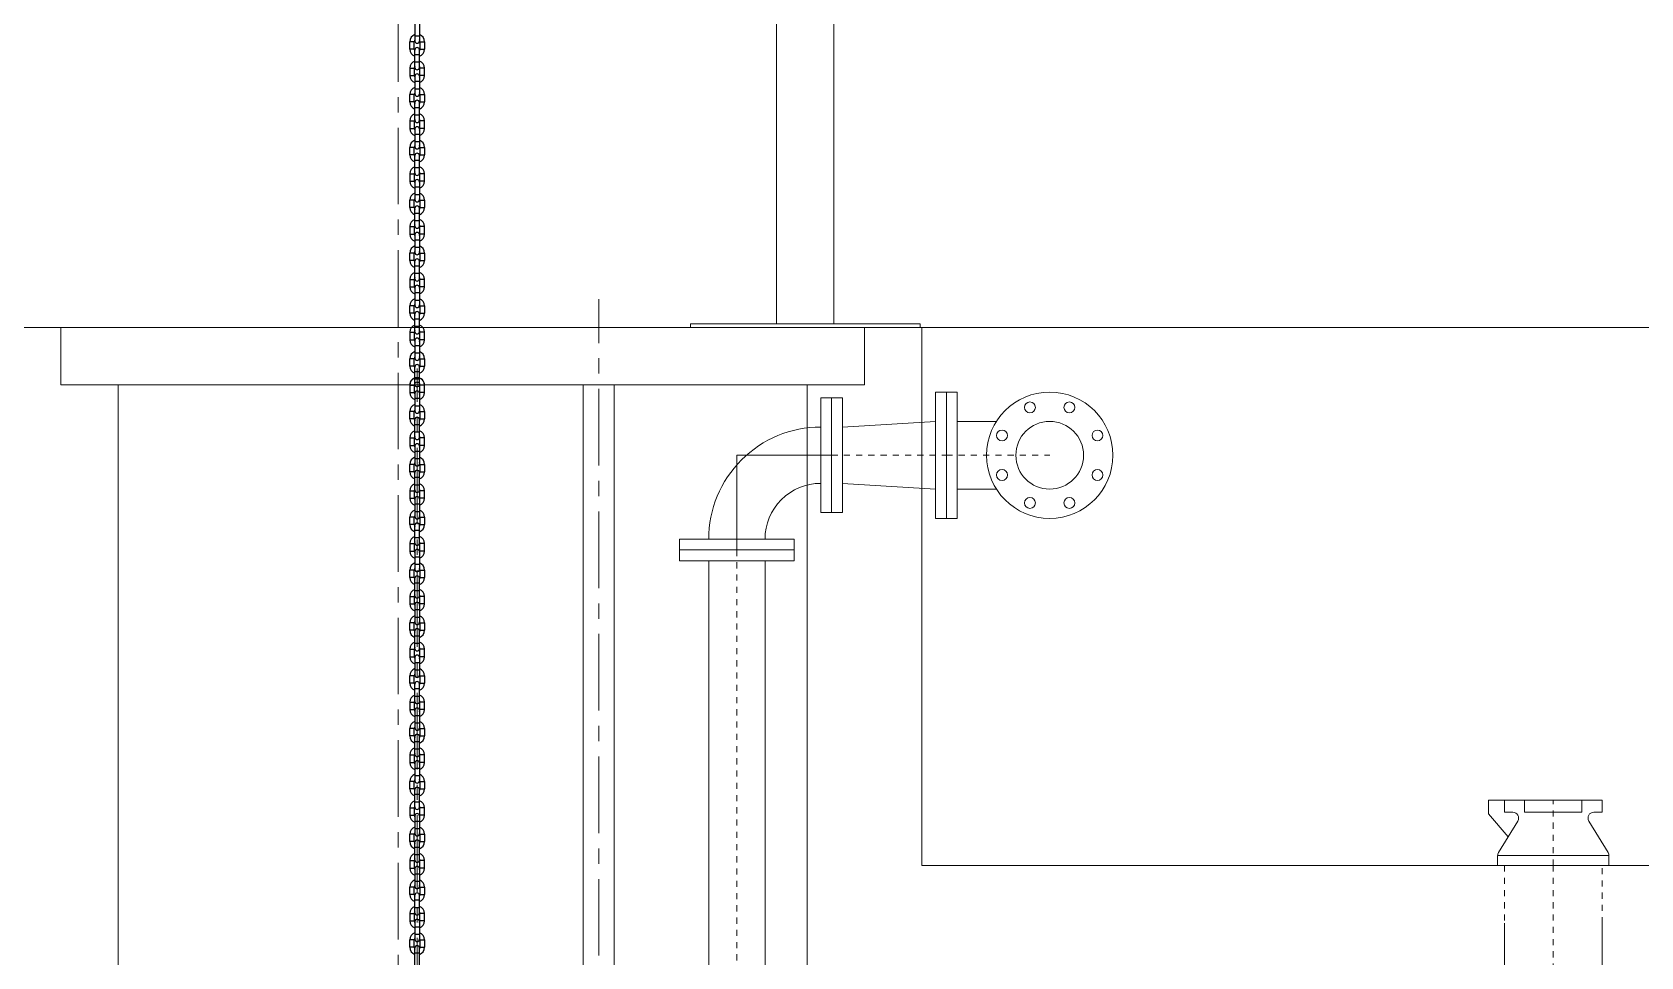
# Model space of a CAD drawing. Header units: millimetres. Extents: x 100 to 1590, y 100 to 694.
# Drawn here: x 1471.43 to 1497.71, y 536.72 to 551.81 of the extents above; entities that cross this region are included whole.
import ezdxf

# ---------------------------------------------------------------- set-up
doc = ezdxf.new("R2010")
doc.units = ezdxf.units.MM
for name, pattern in [('CENTER', [2, 1.25, -0.25, 0.25, -0.25]), ('SGC_DASHDOT', [1, 0.5, -0.25, 0, -0.25]), ('SGC_HIDDEN', [0.375, 0.25, -0.125])]:
    doc.linetypes.add(name, pattern=pattern)
for name, color, linetype, lineweight in [('Aço 1020', 6, 'Continuous', 9), ('CL', 1, 'CENTER', 9), ('OUTLINE', 6, 'Continuous', 9), ('PAREDE', 7, 'Continuous', 9), ('SGC-Conexoes (Furos)', 9, 'Continuous', 5), ('SGC-Conexoes (Linhas Externas)', 6, 'Continuous', 9), ('SGC-EIXOS', 9, 'SGC_DASHDOT', 9), ('SGC-PONTAS', 2, 'SGC_HIDDEN', 9), ('SGC-Tubos (Desenho Bifilar)', 6, 'Continuous', 9)]:
    doc.layers.add(name, color=color, linetype=linetype, lineweight=lineweight)

# ---------------------------------------------------------------- blocks, each defined once
blk = doc.blocks.new('BB-1-CC01-N10-D80-S0', base_point=(373179.552, 32989.4286))
at = {"layer": 'SGC-Conexoes (Linhas Externas)'}
for points in [[(373179.387, 32989.5286), (373179.406, 32989.5286), (373179.406, 32989.3286), (373179.387, 32989.3286)], [(373179.652, 32989.2636), (373179.652, 32989.2826), (373179.452, 32989.2826), (373179.452, 32989.2636)]]:
    blk.add_lwpolyline(points, close=True, dxfattribs=at)
for radius in [0.195, 0.097]:
    blk.add_arc((373179.406, 32989.2826), radius, 360, 90, dxfattribs=at)
at = {"layer": 'SGC-EIXOS'}
for p, q in [((373179.387, 32989.4286), (373179.552, 32989.4286)), ((373179.552, 32989.4286), (373179.552, 32989.2636))]:
    blk.add_line(p, q, dxfattribs=at)
blk = doc.blocks.new('BB-1-CA06-N10-D80-S0-L4149')
at = {"layer": 'SGC-EIXOS'}
blk.add_line((2074.67, 0), (-2074.67, 0), dxfattribs=at)
at = {"layer": 'SGC-Tubos (Desenho Bifilar)'}
for p, q in [((2055.67, 49), (-2055.67, 49)), ((2055.67, -49), (-2055.67, -49))]:
    blk.add_line(p, q, dxfattribs=at)
blk.add_lwpolyline([(2074.67, -100), (2074.67, 100), (2055.67, 100), (2055.67, -100)], close=True, dxfattribs=at)
blk = doc.blocks.new('BB-1-CI07-N10-D100-S80', base_point=(483985.4, 8089.7))
at = {"layer": 'SGC-Conexoes (Linhas Externas)'}
for p, q in [((484066.4, 8138.7), (483904.4, 8148.7)), ((484066.4, 8040.7), (483904.4, 8030.7))]:
    blk.add_line(p, q, dxfattribs=at)
for points in [[(483885.4, 7979.7), (483885.4, 8199.7), (483904.4, 8199.7), (483904.4, 7979.7)], [(484085.4, 7989.7), (484085.4, 8189.7), (484066.4, 8189.7), (484066.4, 7989.7)]]:
    blk.add_lwpolyline(points, close=True, dxfattribs=at)
at = {"layer": 'SGC-EIXOS'}
blk.add_line((484085.4, 8089.7), (483885.4, 8089.7), dxfattribs=at)
blk = doc.blocks.new('BB-2-CG01-N10-D100-S100', base_point=(134399.2, 233091.6))
at = {"layer": 'SGC-Conexoes (Furos)'}
for centre in [(134364.8, 233174.7), (134433.6, 233174.7), (134316.1, 233126), (134482.4, 233126), (134316.1, 233057.2), (134482.4, 233057.2), (134364.8, 233008.4), (134433.6, 233008.4)]:
    blk.add_circle(centre, 9.5, dxfattribs=at)
at = {"layer": 'SGC-Conexoes (Linhas Externas)'}
for p, q in [((134340.2, 233252.6), (134340.2, 233184.4)), ((134458.2, 233252.6), (134458.2, 233184.4))]:
    blk.add_line(p, q, dxfattribs=at)
blk.add_lwpolyline([(134289.2, 233271.6), (134509.2, 233271.6), (134509.2, 233252.6), (134289.2, 233252.6)], close=True, dxfattribs=at)
for radius in [110, 59]:
    blk.add_circle((134399.2, 233091.6), radius, dxfattribs=at)
at = {"layer": 'SGC-EIXOS'}
blk.add_line((134399.2, 233271.6), (134399.2, 233091.6), dxfattribs=at)
blk = doc.blocks.new('BB-1-GA01-N0-D0-S0', base_point=(134463.8, 232531.8))
at = {"layer": 'SGC-Conexoes (Linhas Externas)'}
for p, q in [((134350.8, 232645.8), (134350.8, 232622)), ((134383.2, 232645.8), (134350.8, 232645.8)), ((134378.8, 232645.8), (134378.8, 232624.5)), ((134378.8, 232645.8), (134548.8, 232645.8)), ((134413.8, 232645.8), (134413.8, 232624.5)), ((134513.8, 232645.8), (134513.8, 232624.5)), ((134548.8, 232645.8), (134548.8, 232624.5)), ((134385.1, 232581.7), (134350.8, 232622)), ((134413.8, 232624.5), (134513.8, 232624.5)), ((134366.8, 232549), (134560.8, 232549)), ((134366.8, 232531.8), (134560.8, 232531.8))]:
    blk.add_line(p, q, dxfattribs=at)
for points in [[(134366.8, 232531.8), (134366.8, 232549, -0.137976), (134368.3, 232554.2), (134401.9, 232609.2, 0.58566), (134393.4, 232624.5), (134378.8, 232624.5)], [(134560.8, 232531.8), (134560.8, 232549, 0.137976), (134559.4, 232554.2), (134525.8, 232609.2, -0.58566), (134534.3, 232624.5), (134548.8, 232624.5)]]:
    blk.add_lwpolyline(points, format="xyb", dxfattribs=at)
at = {"layer": 'SGC-EIXOS'}
blk.add_line((134463.8, 232531.8), (134463.8, 232645.8), dxfattribs=at)
blk = doc.blocks.new('BB-1-CA12-N0-D150-S0-L3500')
at = {"layer": 'SGC-EIXOS'}
blk.add_line((1750, 0), (-1750, 0), dxfattribs=at)
at = {"layer": 'SGC-PONTAS'}
blk.add_lwpolyline([(1649.5, -85), (1750, -85), (1750, 85), (1649.5, 85)], dxfattribs=at)
at = {"layer": 'SGC-Tubos (Desenho Bifilar)'}
for p, q in [((1649.5, 85), (-1649.5, 85)), ((1649.5, -85), (-1649.5, -85))]:
    blk.add_line(p, q, dxfattribs=at)

msp = doc.modelspace()

# ---------------------------------------------------------------- linework, layer by layer
at = {"color": 7, "linetype": 'Continuous'}
for p, q in [((1477.684, 551.954), (1477.684, 551.664)), ((1477.758, 551.954), (1477.758, 551.664)), ((1477.6, 551.532), (1477.6, 551.654)), ((1477.674, 551.532), (1477.674, 551.654)), ((1477.684, 551.233), (1477.684, 551.522)), ((1477.684, 551.233), (1477.684, 551.522)), ((1477.758, 551.233), (1477.758, 551.522)), ((1477.758, 551.233), (1477.758, 551.522)), ((1477.768, 551.654), (1477.768, 551.532)), ((1477.842, 551.654), (1477.842, 551.532)), ((1477.6, 551.223), (1477.6, 551.101)), ((1477.674, 551.223), (1477.674, 551.101)), ((1477.684, 551.091), (1477.684, 550.801)), ((1477.758, 551.091), (1477.758, 550.801)), ((1477.768, 551.101), (1477.768, 551.223)), ((1477.842, 551.101), (1477.842, 551.223)), ((1477.6, 550.67), (1477.6, 550.792)), ((1477.674, 550.67), (1477.674, 550.792)), ((1477.768, 550.792), (1477.768, 550.67)), ((1477.842, 550.792), (1477.842, 550.67)), ((1477.684, 550.37), (1477.684, 550.66)), ((1477.684, 550.37), (1477.684, 550.66)), ((1477.758, 550.37), (1477.758, 550.66)), ((1477.758, 550.37), (1477.758, 550.66)), ((1477.6, 550.36), (1477.6, 550.239)), ((1477.674, 550.36), (1477.674, 550.239)), ((1477.684, 550.229), (1477.684, 549.939)), ((1477.758, 550.229), (1477.758, 549.939)), ((1477.768, 550.239), (1477.768, 550.36)), ((1477.842, 550.239), (1477.842, 550.36)), ((1477.6, 549.807), (1477.6, 549.929)), ((1477.674, 549.807), (1477.674, 549.929)), ((1477.768, 549.929), (1477.768, 549.807)), ((1477.842, 549.929), (1477.842, 549.807)), ((1477.684, 549.508), (1477.684, 549.797)), ((1477.684, 549.508), (1477.684, 549.797)), ((1477.758, 549.508), (1477.758, 549.797)), ((1477.758, 549.508), (1477.758, 549.797)), ((1477.6, 549.498), (1477.6, 549.376)), ((1477.674, 549.498), (1477.674, 549.376)), ((1477.768, 549.376), (1477.768, 549.498)), ((1477.842, 549.376), (1477.842, 549.498)), ((1477.684, 549.366), (1477.684, 549.076)), ((1477.758, 549.366), (1477.758, 549.076)), ((1477.6, 548.945), (1477.6, 549.067)), ((1477.674, 548.945), (1477.674, 549.067)), ((1477.684, 548.645), (1477.684, 548.935)), ((1477.684, 548.645), (1477.684, 548.935)), ((1477.758, 548.645), (1477.758, 548.935)), ((1477.758, 548.645), (1477.758, 548.935)), ((1477.768, 549.067), (1477.768, 548.945)), ((1477.842, 549.067), (1477.842, 548.945)), ((1477.6, 548.635), (1477.6, 548.514)), ((1477.674, 548.635), (1477.674, 548.514)), ((1477.768, 548.514), (1477.768, 548.635)), ((1477.842, 548.514), (1477.842, 548.635)), ((1477.684, 548.504), (1477.684, 548.214)), ((1477.758, 548.504), (1477.758, 548.214)), ((1477.6, 548.082), (1477.6, 548.204)), ((1477.674, 548.082), (1477.674, 548.204)), ((1477.768, 548.204), (1477.768, 548.082)), ((1477.842, 548.204), (1477.842, 548.082)), ((1477.684, 547.783), (1477.684, 548.072)), ((1477.684, 547.783), (1477.684, 548.072)), ((1477.758, 547.783), (1477.758, 548.072)), ((1477.758, 547.783), (1477.758, 548.072)), ((1477.6, 547.773), (1477.6, 547.651)), ((1477.674, 547.773), (1477.674, 547.651)), ((1477.684, 547.641), (1477.684, 547.351)), ((1477.758, 547.641), (1477.758, 547.351)), ((1477.768, 547.651), (1477.768, 547.773)), ((1477.842, 547.651), (1477.842, 547.773)), ((1477.6, 547.22), (1477.6, 547.342)), ((1477.674, 547.22), (1477.674, 547.342)), ((1477.768, 547.342), (1477.768, 547.22)), ((1477.842, 547.342), (1477.842, 547.22)), ((1477.684, 546.92), (1477.684, 547.21)), ((1477.684, 546.92), (1477.684, 547.21)), ((1477.758, 546.92), (1477.758, 547.21)), ((1477.758, 546.92), (1477.758, 547.21)), ((1477.6, 546.91), (1477.6, 546.789)), ((1477.674, 546.91), (1477.674, 546.789)), ((1477.684, 546.779), (1477.684, 546.489)), ((1477.758, 546.779), (1477.758, 546.489)), ((1477.768, 546.789), (1477.768, 546.91)), ((1477.842, 546.789), (1477.842, 546.91)), ((1477.6, 546.357), (1477.6, 546.479)), ((1477.674, 546.357), (1477.674, 546.479)), ((1477.684, 546.058), (1477.684, 546.347)), ((1477.758, 546.058), (1477.758, 546.347)), ((1477.768, 546.479), (1477.768, 546.357)), ((1477.842, 546.479), (1477.842, 546.357)), ((1477.6, 546.048), (1477.6, 545.926)), ((1477.674, 546.048), (1477.674, 545.926)), ((1477.768, 545.926), (1477.768, 546.048)), ((1477.842, 545.926), (1477.842, 546.048)), ((1477.684, 545.916), (1477.684, 545.626)), ((1477.758, 545.916), (1477.758, 545.626)), ((1477.6, 545.495), (1477.6, 545.617)), ((1477.674, 545.495), (1477.674, 545.617)), ((1477.684, 545.195), (1477.684, 545.485)), ((1477.758, 545.195), (1477.758, 545.485)), ((1477.768, 545.617), (1477.768, 545.495)), ((1477.842, 545.617), (1477.842, 545.495)), ((1477.6, 545.185), (1477.6, 545.064)), ((1477.674, 545.185), (1477.674, 545.064)), ((1477.768, 545.064), (1477.768, 545.185)), ((1477.842, 545.064), (1477.842, 545.185)), ((1477.684, 545.054), (1477.684, 544.764)), ((1477.758, 545.054), (1477.758, 544.764)), ((1477.6, 544.632), (1477.6, 544.754)), ((1477.674, 544.632), (1477.674, 544.754)), ((1477.768, 544.754), (1477.768, 544.632)), ((1477.842, 544.754), (1477.842, 544.632)), ((1477.684, 544.333), (1477.684, 544.622)), ((1477.758, 544.333), (1477.758, 544.622)), ((1477.6, 544.323), (1477.6, 544.201)), ((1477.674, 544.323), (1477.674, 544.201)), ((1477.684, 544.191), (1477.684, 543.901)), ((1477.758, 544.191), (1477.758, 543.901)), ((1477.768, 544.201), (1477.768, 544.323)), ((1477.842, 544.201), (1477.842, 544.323)), ((1477.6, 543.77), (1477.6, 543.892)), ((1477.674, 543.77), (1477.674, 543.892)), ((1477.768, 543.892), (1477.768, 543.77)), ((1477.842, 543.892), (1477.842, 543.77)), ((1477.684, 543.47), (1477.684, 543.76)), ((1477.758, 543.47), (1477.758, 543.76)), ((1477.6, 543.46), (1477.6, 543.339)), ((1477.674, 543.46), (1477.674, 543.339)), ((1477.768, 543.339), (1477.768, 543.46)), ((1477.842, 543.339), (1477.842, 543.46)), ((1477.684, 543.329), (1477.684, 543.039)), ((1477.758, 543.329), (1477.758, 543.039)), ((1477.6, 542.907), (1477.6, 543.029)), ((1477.674, 542.907), (1477.674, 543.029)), ((1477.684, 542.608), (1477.684, 542.897)), ((1477.758, 542.608), (1477.758, 542.897)), ((1477.768, 543.029), (1477.768, 542.907)), ((1477.842, 543.029), (1477.842, 542.907)), ((1477.6, 542.598), (1477.6, 542.476)), ((1477.674, 542.598), (1477.674, 542.476)), ((1477.768, 542.476), (1477.768, 542.598)), ((1477.842, 542.476), (1477.842, 542.598)), ((1477.684, 542.466), (1477.684, 542.176)), ((1477.758, 542.466), (1477.758, 542.176)), ((1477.6, 542.045), (1477.6, 542.167)), ((1477.674, 542.045), (1477.674, 542.167)), ((1477.684, 541.745), (1477.684, 542.035)), ((1477.758, 541.745), (1477.758, 542.035)), ((1477.768, 542.167), (1477.768, 542.045)), ((1477.842, 542.167), (1477.842, 542.045)), ((1477.6, 541.735), (1477.6, 541.614)), ((1477.674, 541.735), (1477.674, 541.614)), ((1477.684, 541.604), (1477.684, 541.314)), ((1477.758, 541.604), (1477.758, 541.314)), ((1477.768, 541.614), (1477.768, 541.735)), ((1477.842, 541.614), (1477.842, 541.735)), ((1477.6, 541.182), (1477.6, 541.304)), ((1477.674, 541.182), (1477.674, 541.304)), ((1477.768, 541.304), (1477.768, 541.182)), ((1477.842, 541.304), (1477.842, 541.182)), ((1477.684, 540.883), (1477.684, 541.172)), ((1477.758, 540.883), (1477.758, 541.172)), ((1477.6, 540.873), (1477.6, 540.751)), ((1477.674, 540.873), (1477.674, 540.751)), ((1477.684, 540.741), (1477.684, 540.451)), ((1477.758, 540.741), (1477.758, 540.451)), ((1477.768, 540.751), (1477.768, 540.873)), ((1477.842, 540.751), (1477.842, 540.873)), ((1477.6, 540.32), (1477.6, 540.442)), ((1477.674, 540.32), (1477.674, 540.442)), ((1477.684, 540.02), (1477.684, 540.31)), ((1477.758, 540.02), (1477.758, 540.31)), ((1477.768, 540.442), (1477.768, 540.32)), ((1477.842, 540.442), (1477.842, 540.32)), ((1477.6, 540.01), (1477.6, 539.889)), ((1477.674, 540.01), (1477.674, 539.889)), ((1477.768, 539.889), (1477.768, 540.01)), ((1477.842, 539.889), (1477.842, 540.01)), ((1477.684, 539.879), (1477.684, 539.589)), ((1477.758, 539.879), (1477.758, 539.589)), ((1477.6, 539.457), (1477.6, 539.579)), ((1477.674, 539.457), (1477.674, 539.579)), ((1477.684, 539.158), (1477.684, 539.447)), ((1477.758, 539.158), (1477.758, 539.447)), ((1477.768, 539.579), (1477.768, 539.457)), ((1477.842, 539.579), (1477.842, 539.457)), ((1477.6, 539.148), (1477.6, 539.026)), ((1477.674, 539.148), (1477.674, 539.026)), ((1477.768, 539.026), (1477.768, 539.148)), ((1477.842, 539.026), (1477.842, 539.148)), ((1477.684, 539.016), (1477.684, 538.726)), ((1477.758, 539.016), (1477.758, 538.726)), ((1477.6, 538.595), (1477.6, 538.717)), ((1477.674, 538.595), (1477.674, 538.717)), ((1477.768, 538.717), (1477.768, 538.595)), ((1477.842, 538.717), (1477.842, 538.595)), ((1477.684, 538.295), (1477.684, 538.585)), ((1477.758, 538.295), (1477.758, 538.585)), ((1477.6, 538.285), (1477.6, 538.164)), ((1477.674, 538.285), (1477.674, 538.164)), ((1477.684, 538.154), (1477.684, 537.864)), ((1477.758, 538.154), (1477.758, 537.864)), ((1477.768, 538.164), (1477.768, 538.285)), ((1477.842, 538.164), (1477.842, 538.285)), ((1477.6, 537.732), (1477.6, 537.854)), ((1477.674, 537.732), (1477.674, 537.854)), ((1477.768, 537.854), (1477.768, 537.732)), ((1477.842, 537.854), (1477.842, 537.732)), ((1477.684, 537.433), (1477.684, 537.722)), ((1477.758, 537.433), (1477.758, 537.722)), ((1477.6, 537.423), (1477.6, 537.301)), ((1477.674, 537.423), (1477.674, 537.301)), ((1477.768, 537.301), (1477.768, 537.423)), ((1477.842, 537.301), (1477.842, 537.423)), ((1477.684, 537.291), (1477.684, 537.001)), ((1477.758, 537.291), (1477.758, 537.001)), ((1477.6, 536.87), (1477.6, 536.992)), ((1477.674, 536.87), (1477.674, 536.992)), ((1477.684, 536.57), (1477.684, 536.86)), ((1477.758, 536.57), (1477.758, 536.86)), ((1477.768, 536.992), (1477.768, 536.87)), ((1477.842, 536.992), (1477.842, 536.87))]:
    msp.add_line(p, q, dxfattribs=at)
at = {"color": 9, "linetype": 'Continuous'}
for p, q in [((1477.674, 551.654), (1477.6, 551.654)), ((1477.674, 551.532), (1477.6, 551.532)), ((1477.684, 551.748), (1477.758, 551.748)), ((1477.768, 551.654), (1477.842, 551.654)), ((1477.768, 551.532), (1477.842, 551.532)), ((1477.758, 551.439), (1477.684, 551.439)), ((1477.758, 551.317), (1477.684, 551.317)), ((1477.6, 551.223), (1477.674, 551.223)), ((1477.6, 551.223), (1477.674, 551.223)), ((1477.6, 551.101), (1477.674, 551.101)), ((1477.6, 551.101), (1477.674, 551.101)), ((1477.684, 551.007), (1477.758, 551.007)), ((1477.684, 551.007), (1477.758, 551.007)), ((1477.842, 551.223), (1477.768, 551.223)), ((1477.842, 551.223), (1477.768, 551.223)), ((1477.842, 551.101), (1477.768, 551.101)), ((1477.842, 551.101), (1477.768, 551.101)), ((1477.674, 550.792), (1477.6, 550.792)), ((1477.684, 550.885), (1477.758, 550.885)), ((1477.768, 550.792), (1477.842, 550.792)), ((1477.674, 550.67), (1477.6, 550.67)), ((1477.758, 550.576), (1477.684, 550.576)), ((1477.758, 550.454), (1477.684, 550.454)), ((1477.768, 550.67), (1477.842, 550.67)), ((1477.6, 550.36), (1477.674, 550.36)), ((1477.6, 550.36), (1477.674, 550.36)), ((1477.6, 550.239), (1477.674, 550.239)), ((1477.6, 550.239), (1477.674, 550.239)), ((1477.842, 550.36), (1477.768, 550.36)), ((1477.842, 550.36), (1477.768, 550.36)), ((1477.842, 550.239), (1477.768, 550.239)), ((1477.842, 550.239), (1477.768, 550.239)), ((1477.674, 549.929), (1477.6, 549.929)), ((1477.684, 550.145), (1477.758, 550.145)), ((1477.684, 550.145), (1477.758, 550.145)), ((1477.684, 550.023), (1477.758, 550.023)), ((1477.768, 549.929), (1477.842, 549.929)), ((1477.674, 549.807), (1477.6, 549.807)), ((1477.758, 549.714), (1477.684, 549.714)), ((1477.768, 549.807), (1477.842, 549.807)), ((1477.6, 549.498), (1477.674, 549.498)), ((1477.6, 549.498), (1477.674, 549.498)), ((1477.758, 549.592), (1477.684, 549.592)), ((1477.842, 549.498), (1477.768, 549.498)), ((1477.842, 549.498), (1477.768, 549.498)), ((1477.6, 549.376), (1477.674, 549.376)), ((1477.6, 549.376), (1477.674, 549.376)), ((1477.684, 549.282), (1477.758, 549.282)), ((1477.684, 549.282), (1477.758, 549.282)), ((1477.684, 549.16), (1477.758, 549.16)), ((1477.842, 549.376), (1477.768, 549.376)), ((1477.842, 549.376), (1477.768, 549.376)), ((1477.674, 549.067), (1477.6, 549.067)), ((1477.674, 548.945), (1477.6, 548.945)), ((1477.768, 549.067), (1477.842, 549.067)), ((1477.768, 548.945), (1477.842, 548.945)), ((1477.6, 548.635), (1477.674, 548.635)), ((1477.6, 548.635), (1477.674, 548.635)), ((1477.758, 548.851), (1477.684, 548.851)), ((1477.758, 548.729), (1477.684, 548.729)), ((1477.842, 548.635), (1477.768, 548.635)), ((1477.842, 548.635), (1477.768, 548.635)), ((1477.6, 548.514), (1477.674, 548.514)), ((1477.6, 548.514), (1477.674, 548.514)), ((1477.684, 548.42), (1477.758, 548.42)), ((1477.684, 548.42), (1477.758, 548.42)), ((1477.842, 548.514), (1477.768, 548.514)), ((1477.842, 548.514), (1477.768, 548.514)), ((1477.674, 548.204), (1477.6, 548.204)), ((1477.674, 548.082), (1477.6, 548.082)), ((1477.684, 548.298), (1477.758, 548.298)), ((1477.768, 548.204), (1477.842, 548.204)), ((1477.768, 548.082), (1477.842, 548.082)), ((1477.758, 547.989), (1477.684, 547.989)), ((1477.758, 547.867), (1477.684, 547.867)), ((1477.6, 547.773), (1477.674, 547.773)), ((1477.6, 547.773), (1477.674, 547.773)), ((1477.6, 547.651), (1477.674, 547.651)), ((1477.6, 547.651), (1477.674, 547.651)), ((1477.684, 547.557), (1477.758, 547.557)), ((1477.684, 547.557), (1477.758, 547.557)), ((1477.842, 547.773), (1477.768, 547.773)), ((1477.842, 547.773), (1477.768, 547.773)), ((1477.842, 547.651), (1477.768, 547.651)), ((1477.842, 547.651), (1477.768, 547.651)), ((1477.674, 547.342), (1477.6, 547.342)), ((1477.684, 547.435), (1477.758, 547.435)), ((1477.768, 547.342), (1477.842, 547.342)), ((1477.674, 547.22), (1477.6, 547.22)), ((1477.758, 547.126), (1477.684, 547.126)), ((1477.768, 547.22), (1477.842, 547.22)), ((1477.6, 546.91), (1477.674, 546.91)), ((1477.6, 546.91), (1477.674, 546.91)), ((1477.6, 546.789), (1477.674, 546.789)), ((1477.6, 546.789), (1477.674, 546.789)), ((1477.758, 547.004), (1477.684, 547.004)), ((1477.842, 546.91), (1477.768, 546.91)), ((1477.842, 546.91), (1477.768, 546.91)), ((1477.842, 546.789), (1477.768, 546.789)), ((1477.842, 546.789), (1477.768, 546.789)), ((1477.684, 546.695), (1477.758, 546.695)), ((1477.684, 546.695), (1477.758, 546.695)), ((1477.684, 546.573), (1477.758, 546.573)), ((1477.674, 546.479), (1477.6, 546.479)), ((1477.674, 546.357), (1477.6, 546.357)), ((1477.758, 546.264), (1477.684, 546.264)), ((1477.768, 546.479), (1477.842, 546.479)), ((1477.768, 546.357), (1477.842, 546.357)), ((1477.6, 546.048), (1477.674, 546.048)), ((1477.6, 546.048), (1477.674, 546.048)), ((1477.758, 546.142), (1477.684, 546.142)), ((1477.842, 546.048), (1477.768, 546.048)), ((1477.842, 546.048), (1477.768, 546.048)), ((1477.6, 545.926), (1477.674, 545.926)), ((1477.684, 545.832), (1477.758, 545.832)), ((1477.684, 545.71), (1477.758, 545.71)), ((1477.842, 545.926), (1477.768, 545.926)), ((1477.674, 545.617), (1477.6, 545.617)), ((1477.674, 545.495), (1477.6, 545.495)), ((1477.768, 545.617), (1477.842, 545.617)), ((1477.768, 545.495), (1477.842, 545.495)), ((1477.6, 545.185), (1477.674, 545.185)), ((1477.758, 545.401), (1477.684, 545.401)), ((1477.758, 545.279), (1477.684, 545.279)), ((1477.842, 545.185), (1477.768, 545.185)), ((1477.6, 545.064), (1477.674, 545.064)), ((1477.684, 544.97), (1477.758, 544.97)), ((1477.842, 545.064), (1477.768, 545.064)), ((1477.674, 544.754), (1477.6, 544.754)), ((1477.684, 544.848), (1477.758, 544.848)), ((1477.768, 544.754), (1477.842, 544.754)), ((1477.674, 544.632), (1477.6, 544.632)), ((1477.758, 544.539), (1477.684, 544.539)), ((1477.758, 544.417), (1477.684, 544.417)), ((1477.768, 544.632), (1477.842, 544.632)), ((1477.6, 544.323), (1477.674, 544.323)), ((1477.6, 544.201), (1477.674, 544.201)), ((1477.842, 544.323), (1477.768, 544.323)), ((1477.842, 544.201), (1477.768, 544.201)), ((1477.674, 543.892), (1477.6, 543.892)), ((1477.684, 544.107), (1477.758, 544.107)), ((1477.684, 543.985), (1477.758, 543.985)), ((1477.768, 543.892), (1477.842, 543.892)), ((1477.674, 543.77), (1477.6, 543.77)), ((1477.758, 543.676), (1477.684, 543.676)), ((1477.768, 543.77), (1477.842, 543.77)), ((1477.6, 543.46), (1477.674, 543.46)), ((1477.758, 543.554), (1477.684, 543.554)), ((1477.842, 543.46), (1477.768, 543.46)), ((1477.6, 543.339), (1477.674, 543.339)), ((1477.6, 543.339), (1477.674, 543.339)), ((1477.684, 543.245), (1477.758, 543.245)), ((1477.684, 543.245), (1477.758, 543.245)), ((1477.684, 543.123), (1477.758, 543.123)), ((1477.842, 543.339), (1477.768, 543.339)), ((1477.842, 543.339), (1477.768, 543.339)), ((1477.674, 543.029), (1477.6, 543.029)), ((1477.674, 542.907), (1477.6, 542.907)), ((1477.768, 543.029), (1477.842, 543.029)), ((1477.768, 542.907), (1477.842, 542.907)), ((1477.6, 542.598), (1477.674, 542.598)), ((1477.758, 542.814), (1477.684, 542.814)), ((1477.758, 542.692), (1477.684, 542.692)), ((1477.842, 542.598), (1477.768, 542.598)), ((1477.6, 542.476), (1477.674, 542.476)), ((1477.684, 542.382), (1477.758, 542.382)), ((1477.842, 542.476), (1477.768, 542.476)), ((1477.674, 542.167), (1477.6, 542.167)), ((1477.674, 542.045), (1477.6, 542.045)), ((1477.684, 542.26), (1477.758, 542.26)), ((1477.768, 542.167), (1477.842, 542.167)), ((1477.768, 542.045), (1477.842, 542.045)), ((1477.758, 541.951), (1477.684, 541.951)), ((1477.758, 541.829), (1477.684, 541.829)), ((1477.6, 541.735), (1477.674, 541.735)), ((1477.6, 541.614), (1477.674, 541.614)), ((1477.684, 541.52), (1477.758, 541.52)), ((1477.842, 541.735), (1477.768, 541.735)), ((1477.842, 541.614), (1477.768, 541.614)), ((1477.674, 541.304), (1477.6, 541.304)), ((1477.684, 541.398), (1477.758, 541.398)), ((1477.768, 541.304), (1477.842, 541.304)), ((1477.674, 541.182), (1477.6, 541.182)), ((1477.758, 541.089), (1477.684, 541.089)), ((1477.768, 541.182), (1477.842, 541.182)), ((1477.6, 540.873), (1477.674, 540.873)), ((1477.6, 540.751), (1477.674, 540.751)), ((1477.6, 540.751), (1477.674, 540.751)), ((1477.758, 540.967), (1477.684, 540.967)), ((1477.842, 540.873), (1477.768, 540.873)), ((1477.842, 540.751), (1477.768, 540.751)), ((1477.842, 540.751), (1477.768, 540.751)), ((1477.684, 540.657), (1477.758, 540.657)), ((1477.684, 540.657), (1477.758, 540.657)), ((1477.684, 540.535), (1477.758, 540.535)), ((1477.674, 540.442), (1477.6, 540.442)), ((1477.674, 540.32), (1477.6, 540.32)), ((1477.758, 540.226), (1477.684, 540.226)), ((1477.768, 540.442), (1477.842, 540.442)), ((1477.768, 540.32), (1477.842, 540.32)), ((1477.6, 540.01), (1477.674, 540.01)), ((1477.758, 540.104), (1477.684, 540.104)), ((1477.842, 540.01), (1477.768, 540.01)), ((1477.6, 539.889), (1477.674, 539.889)), ((1477.684, 539.795), (1477.758, 539.795)), ((1477.684, 539.673), (1477.758, 539.673)), ((1477.842, 539.889), (1477.768, 539.889)), ((1477.674, 539.579), (1477.6, 539.579)), ((1477.674, 539.457), (1477.6, 539.457)), ((1477.768, 539.579), (1477.842, 539.579)), ((1477.768, 539.457), (1477.842, 539.457)), ((1477.6, 539.148), (1477.674, 539.148)), ((1477.758, 539.364), (1477.684, 539.364)), ((1477.758, 539.242), (1477.684, 539.242)), ((1477.842, 539.148), (1477.768, 539.148)), ((1477.6, 539.026), (1477.674, 539.026)), ((1477.684, 538.932), (1477.758, 538.932)), ((1477.842, 539.026), (1477.768, 539.026)), ((1477.674, 538.717), (1477.6, 538.717)), ((1477.684, 538.81), (1477.758, 538.81)), ((1477.768, 538.717), (1477.842, 538.717)), ((1477.674, 538.595), (1477.6, 538.595)), ((1477.758, 538.501), (1477.684, 538.501)), ((1477.758, 538.379), (1477.684, 538.379)), ((1477.768, 538.595), (1477.842, 538.595)), ((1477.6, 538.285), (1477.674, 538.285)), ((1477.6, 538.164), (1477.674, 538.164)), ((1477.6, 538.164), (1477.674, 538.164)), ((1477.842, 538.285), (1477.768, 538.285)), ((1477.842, 538.164), (1477.768, 538.164)), ((1477.842, 538.164), (1477.768, 538.164)), ((1477.674, 537.854), (1477.6, 537.854)), ((1477.684, 538.07), (1477.758, 538.07)), ((1477.684, 538.07), (1477.758, 538.07)), ((1477.684, 537.948), (1477.758, 537.948)), ((1477.768, 537.854), (1477.842, 537.854)), ((1477.674, 537.732), (1477.6, 537.732)), ((1477.758, 537.639), (1477.684, 537.639)), ((1477.768, 537.732), (1477.842, 537.732)), ((1477.6, 537.423), (1477.674, 537.423)), ((1477.6, 537.301), (1477.674, 537.301)), ((1477.758, 537.517), (1477.684, 537.517)), ((1477.842, 537.423), (1477.768, 537.423)), ((1477.842, 537.301), (1477.768, 537.301)), ((1477.684, 537.207), (1477.758, 537.207)), ((1477.684, 537.085), (1477.758, 537.085)), ((1477.674, 536.992), (1477.6, 536.992)), ((1477.674, 536.87), (1477.6, 536.87)), ((1477.758, 536.776), (1477.684, 536.776)), ((1477.768, 536.992), (1477.842, 536.992)), ((1477.768, 536.87), (1477.842, 536.87))]:
    msp.add_line(p, q, dxfattribs=at)
at = {"color": 7, "linetype": 'Continuous'}
for centre, radius, start, end in [((1477.721, 551.654), 0.121, 107.8475, 180), ((1477.721, 551.654), 0.121, 0, 72.1525), ((1477.721, 551.532), 0.121, 180, 252.1525), ((1477.721, 551.654), 0.0469, 142.2678, 180), ((1477.721, 551.532), 0.0469, 180, 217.7322), ((1477.721, 551.664), 0.037, 180, 0), ((1477.721, 551.522), 0.037, 0, 180), ((1477.721, 551.654), 0.0469, 0, 37.7322), ((1477.721, 551.532), 0.121, 287.8475, 0), ((1477.721, 551.532), 0.0469, 322.2678, 0), ((1477.721, 551.223), 0.121, 107.8475, 180), ((1477.721, 551.223), 0.121, 107.8475, 180), ((1477.721, 551.223), 0.0469, 142.2678, 180), ((1477.721, 551.223), 0.0469, 142.2678, 180), ((1477.721, 551.233), 0.037, 180, 0), ((1477.721, 551.233), 0.037, 180, 0), ((1477.721, 551.223), 0.121, 0, 72.1525), ((1477.721, 551.223), 0.121, 0, 72.1525), ((1477.721, 551.223), 0.0469, 0, 37.7322), ((1477.721, 551.223), 0.0469, 0, 37.7322), ((1477.721, 551.101), 0.121, 180, 252.1525), ((1477.721, 551.101), 0.121, 180, 252.1525), ((1477.721, 551.101), 0.0469, 180, 217.7322), ((1477.721, 551.101), 0.0469, 180, 217.7322), ((1477.721, 551.091), 0.037, 0, 180), ((1477.721, 551.091), 0.037, 0, 180), ((1477.721, 551.101), 0.121, 287.8475, 0), ((1477.721, 551.101), 0.0469, 322.2678, 0), ((1477.721, 551.101), 0.121, 287.8475, 0), ((1477.721, 551.101), 0.0469, 322.2678, 0), ((1477.721, 550.792), 0.121, 107.8475, 180), ((1477.721, 550.792), 0.0469, 142.2678, 180), ((1477.721, 550.801), 0.037, 180, 0), ((1477.721, 550.792), 0.121, 0, 72.1525), ((1477.721, 550.792), 0.0469, 0, 37.7322), ((1477.721, 550.67), 0.121, 180, 252.1525), ((1477.721, 550.36), 0.121, 107.8475, 180), ((1477.721, 550.36), 0.121, 107.8475, 180), ((1477.721, 550.67), 0.0469, 180, 217.7322), ((1477.721, 550.66), 0.037, 0, 180), ((1477.721, 550.67), 0.121, 287.8475, 0), ((1477.721, 550.67), 0.0469, 322.2678, 0), ((1477.721, 550.36), 0.121, 0, 72.1525), ((1477.721, 550.36), 0.121, 0, 72.1525), ((1477.721, 550.239), 0.121, 180, 252.1525), ((1477.721, 550.239), 0.121, 180, 252.1525), ((1477.721, 550.36), 0.0469, 142.2678, 180), ((1477.721, 550.36), 0.0469, 142.2678, 180), ((1477.721, 550.239), 0.0469, 180, 217.7322), ((1477.721, 550.239), 0.0469, 180, 217.7322), ((1477.721, 550.37), 0.037, 180, 0), ((1477.721, 550.37), 0.037, 180, 0), ((1477.721, 550.229), 0.037, 0, 180), ((1477.721, 550.229), 0.037, 0, 180), ((1477.721, 550.36), 0.0469, 0, 37.7322), ((1477.721, 550.36), 0.0469, 0, 37.7322), ((1477.721, 550.239), 0.121, 287.8475, 0), ((1477.721, 550.239), 0.0469, 322.2678, 0), ((1477.721, 550.239), 0.121, 287.8475, 0), ((1477.721, 550.239), 0.0469, 322.2678, 0), ((1477.721, 549.929), 0.121, 107.8475, 180), ((1477.721, 549.929), 0.0469, 142.2678, 180), ((1477.721, 549.939), 0.037, 180, 0), ((1477.721, 549.929), 0.121, 0, 72.1525), ((1477.721, 549.929), 0.0469, 0, 37.7322), ((1477.721, 549.807), 0.121, 180, 252.1525), ((1477.721, 549.807), 0.0469, 180, 217.7322), ((1477.721, 549.797), 0.037, 0, 180), ((1477.721, 549.807), 0.121, 287.8475, 0), ((1477.721, 549.807), 0.0469, 322.2678, 0), ((1477.721, 549.498), 0.121, 107.8475, 180), ((1477.721, 549.498), 0.121, 107.8475, 180), ((1477.721, 549.498), 0.0469, 142.2678, 180), ((1477.721, 549.498), 0.0469, 142.2678, 180), ((1477.721, 549.508), 0.037, 180, 0), ((1477.721, 549.508), 0.037, 180, 0), ((1477.721, 549.366), 0.037, 0, 180), ((1477.721, 549.366), 0.037, 0, 180), ((1477.721, 549.498), 0.121, 0, 72.1525), ((1477.721, 549.498), 0.121, 0, 72.1525), ((1477.721, 549.498), 0.0469, 0, 37.7322), ((1477.721, 549.498), 0.0469, 0, 37.7322), ((1477.721, 549.376), 0.121, 180, 252.1525), ((1477.721, 549.376), 0.121, 180, 252.1525), ((1477.721, 549.067), 0.121, 107.8475, 180), ((1477.721, 549.376), 0.0469, 180, 217.7322), ((1477.721, 549.376), 0.0469, 180, 217.7322), ((1477.721, 549.376), 0.121, 287.8475, 0), ((1477.721, 549.376), 0.0469, 322.2678, 0), ((1477.721, 549.376), 0.121, 287.8475, 0), ((1477.721, 549.376), 0.0469, 322.2678, 0), ((1477.721, 549.067), 0.121, 0, 72.1525), ((1477.721, 548.945), 0.121, 180, 252.1525), ((1477.721, 549.067), 0.0469, 142.2678, 180), ((1477.721, 548.945), 0.0469, 180, 217.7322), ((1477.721, 549.076), 0.037, 180, 0), ((1477.721, 548.935), 0.037, 0, 180), ((1477.721, 549.067), 0.0469, 0, 37.7322), ((1477.721, 548.945), 0.121, 287.8475, 0), ((1477.721, 548.945), 0.0469, 322.2678, 0), ((1477.721, 548.635), 0.121, 107.8475, 180), ((1477.721, 548.635), 0.121, 107.8475, 180), ((1477.721, 548.635), 0.0469, 142.2678, 180), ((1477.721, 548.635), 0.0469, 142.2678, 180), ((1477.721, 548.645), 0.037, 180, 0), ((1477.721, 548.645), 0.037, 180, 0), ((1477.721, 548.635), 0.121, 0, 72.1525), ((1477.721, 548.635), 0.121, 0, 72.1525), ((1477.721, 548.635), 0.0469, 0, 37.7322), ((1477.721, 548.635), 0.0469, 0, 37.7322), ((1477.721, 548.514), 0.121, 180, 252.1525), ((1477.721, 548.514), 0.121, 180, 252.1525), ((1477.721, 548.514), 0.0469, 180, 217.7322), ((1477.721, 548.514), 0.0469, 180, 217.7322), ((1477.721, 548.504), 0.037, 0, 180), ((1477.721, 548.504), 0.037, 0, 180), ((1477.721, 548.514), 0.121, 287.8475, 0), ((1477.721, 548.514), 0.0469, 322.2678, 0), ((1477.721, 548.514), 0.121, 287.8475, 0), ((1477.721, 548.514), 0.0469, 322.2678, 0), ((1477.721, 548.204), 0.121, 107.8475, 180), ((1477.721, 548.082), 0.121, 180, 252.1525), ((1477.721, 548.204), 0.0469, 142.2678, 180), ((1477.721, 548.082), 0.0469, 180, 217.7322), ((1477.721, 548.214), 0.037, 180, 0), ((1477.721, 548.072), 0.037, 0, 180), ((1477.721, 548.204), 0.121, 0, 72.1525), ((1477.721, 548.204), 0.0469, 0, 37.7322), ((1477.721, 548.082), 0.121, 287.8475, 0), ((1477.721, 548.082), 0.0469, 322.2678, 0), ((1477.721, 547.773), 0.121, 107.8475, 180), ((1477.721, 547.773), 0.121, 107.8475, 180), ((1477.721, 547.773), 0.121, 0, 72.1525), ((1477.721, 547.773), 0.121, 0, 72.1525), ((1477.721, 547.651), 0.121, 180, 252.1525), ((1477.721, 547.651), 0.121, 180, 252.1525), ((1477.721, 547.773), 0.0469, 142.2678, 180), ((1477.721, 547.773), 0.0469, 142.2678, 180), ((1477.721, 547.651), 0.0469, 180, 217.7322), ((1477.721, 547.651), 0.0469, 180, 217.7322), ((1477.721, 547.783), 0.037, 180, 0), ((1477.721, 547.783), 0.037, 180, 0), ((1477.721, 547.641), 0.037, 0, 180), ((1477.721, 547.641), 0.037, 0, 180), ((1477.721, 547.773), 0.0469, 0, 37.7322), ((1477.721, 547.773), 0.0469, 0, 37.7322), ((1477.721, 547.651), 0.121, 287.8475, 0), ((1477.721, 547.651), 0.0469, 322.2678, 0), ((1477.721, 547.651), 0.121, 287.8475, 0), ((1477.721, 547.651), 0.0469, 322.2678, 0), ((1477.721, 547.342), 0.121, 107.8475, 180), ((1477.721, 547.342), 0.0469, 142.2678, 180), ((1477.721, 547.351), 0.037, 180, 0), ((1477.721, 547.342), 0.121, 0, 72.1525), ((1477.721, 547.342), 0.0469, 0, 37.7322), ((1477.721, 547.22), 0.121, 180, 252.1525), ((1477.721, 546.91), 0.121, 107.8475, 180), ((1477.721, 546.91), 0.121, 107.8475, 180), ((1477.721, 547.22), 0.0469, 180, 217.7322), ((1477.721, 547.21), 0.037, 0, 180), ((1477.721, 547.22), 0.121, 287.8475, 0), ((1477.721, 547.22), 0.0469, 322.2678, 0), ((1477.721, 546.91), 0.121, 0, 72.1525), ((1477.721, 546.91), 0.121, 0, 72.1525), ((1477.721, 546.789), 0.121, 180, 252.1525), ((1477.721, 546.789), 0.121, 180, 252.1525), ((1477.721, 546.91), 0.0469, 142.2678, 180), ((1477.721, 546.91), 0.0469, 142.2678, 180), ((1477.721, 546.789), 0.0469, 180, 217.7322), ((1477.721, 546.789), 0.0469, 180, 217.7322), ((1477.721, 546.92), 0.037, 180, 0), ((1477.721, 546.92), 0.037, 180, 0), ((1477.721, 546.779), 0.037, 0, 180), ((1477.721, 546.779), 0.037, 0, 180), ((1477.721, 546.91), 0.0469, 0, 37.7322), ((1477.721, 546.91), 0.0469, 0, 37.7322), ((1477.721, 546.789), 0.121, 287.8475, 0), ((1477.721, 546.789), 0.0469, 322.2678, 0), ((1477.721, 546.789), 0.121, 287.8475, 0), ((1477.721, 546.789), 0.0469, 322.2678, 0), ((1477.721, 546.479), 0.121, 107.8475, 180), ((1477.721, 546.479), 0.0469, 142.2678, 180), ((1477.721, 546.479), 0.121, 0, 72.1525), ((1477.721, 546.479), 0.0469, 0, 37.7322), ((1477.721, 546.357), 0.121, 180, 252.1525), ((1477.721, 546.357), 0.0469, 180, 217.7322), ((1477.721, 546.489), 0.037, 180, 0), ((1477.721, 546.347), 0.037, 0, 180), ((1477.721, 546.357), 0.121, 287.8475, 0), ((1477.721, 546.357), 0.0469, 322.2678, 0), ((1477.721, 546.048), 0.121, 0, 180), ((1477.721, 546.048), 0.121, 107.8475, 180), ((1477.721, 546.048), 0.0469, 0, 180), ((1477.721, 546.048), 0.0469, 142.2678, 180), ((1477.721, 546.058), 0.037, 180, 0), ((1477.721, 546.048), 0.121, 0, 72.1525), ((1477.721, 546.048), 0.0469, 0, 37.7322), ((1477.721, 545.926), 0.121, 180, 252.1525), ((1477.721, 545.617), 0.121, 107.8475, 180), ((1477.721, 545.926), 0.0469, 180, 217.7322), ((1477.721, 545.916), 0.037, 0, 180), ((1477.721, 545.926), 0.121, 287.8475, 0), ((1477.721, 545.926), 0.0469, 322.2678, 0), ((1477.721, 545.617), 0.121, 0, 72.1525), ((1477.721, 545.495), 0.121, 180, 252.1525), ((1477.721, 545.617), 0.0469, 142.2678, 180), ((1477.721, 545.495), 0.0469, 180, 217.7322), ((1477.721, 545.626), 0.037, 180, 0), ((1477.721, 545.485), 0.037, 0, 180), ((1477.721, 545.617), 0.0469, 0, 37.7322), ((1477.721, 545.495), 0.121, 287.8475, 0), ((1477.721, 545.495), 0.0469, 322.2678, 0), ((1477.721, 545.185), 0.121, 107.8475, 180), ((1477.721, 545.185), 0.0469, 142.2678, 180), ((1477.721, 545.195), 0.037, 180, 0), ((1477.721, 545.185), 0.121, 0, 72.1525), ((1477.721, 545.185), 0.0469, 0, 37.7322), ((1477.721, 545.064), 0.121, 180, 252.1525), ((1477.721, 545.064), 0.0469, 180, 217.7322), ((1477.721, 545.054), 0.037, 0, 180), ((1477.721, 545.064), 0.121, 287.8475, 0), ((1477.721, 545.064), 0.0469, 322.2678, 0), ((1477.721, 544.754), 0.121, 107.8475, 180), ((1477.721, 544.754), 0.0469, 142.2678, 180), ((1477.721, 544.764), 0.037, 180, 0), ((1477.721, 544.622), 0.037, 0, 180), ((1477.721, 544.754), 0.121, 0, 72.1525), ((1477.721, 544.754), 0.0469, 0, 37.7322), ((1477.721, 544.632), 0.121, 180, 252.1525), ((1477.721, 544.323), 0.121, 107.8475, 180), ((1477.721, 544.632), 0.0469, 180, 217.7322), ((1477.721, 544.632), 0.121, 287.8475, 0), ((1477.721, 544.632), 0.0469, 322.2678, 0), ((1477.721, 544.323), 0.121, 0, 72.1525), ((1477.721, 544.201), 0.121, 180, 252.1525), ((1477.721, 544.323), 0.0469, 142.2678, 180), ((1477.721, 544.201), 0.0469, 180, 217.7322), ((1477.721, 544.333), 0.037, 180, 0), ((1477.721, 544.191), 0.037, 0, 180), ((1477.721, 544.323), 0.0469, 0, 37.7322), ((1477.721, 544.201), 0.121, 287.8475, 0), ((1477.721, 544.201), 0.0469, 322.2678, 0), ((1477.721, 543.892), 0.121, 107.8475, 180), ((1477.721, 543.892), 0.0469, 142.2678, 180), ((1477.721, 543.901), 0.037, 180, 0), ((1477.721, 543.892), 0.121, 0, 72.1525), ((1477.721, 543.892), 0.0469, 0, 37.7322), ((1477.721, 543.77), 0.121, 180, 252.1525), ((1477.721, 543.77), 0.0469, 180, 217.7322), ((1477.721, 543.76), 0.037, 0, 180), ((1477.721, 543.77), 0.121, 287.8475, 0), ((1477.721, 543.77), 0.0469, 322.2678, 0), ((1477.721, 543.46), 0.121, 107.8475, 180), ((1477.721, 543.46), 0.0469, 142.2678, 180), ((1477.721, 543.47), 0.037, 180, 0), ((1477.721, 543.329), 0.037, 0, 180), ((1477.721, 543.329), 0.037, 0, 180), ((1477.721, 543.46), 0.121, 0, 72.1525), ((1477.721, 543.46), 0.0469, 0, 37.7322), ((1477.721, 543.339), 0.121, 180, 252.1525), ((1477.721, 543.339), 0.121, 180, 252.1525), ((1477.721, 543.029), 0.121, 107.8475, 180), ((1477.721, 543.339), 0.0469, 180, 217.7322), ((1477.721, 543.339), 0.0469, 180, 217.7322), ((1477.721, 543.339), 0.121, 287.8475, 0), ((1477.721, 543.339), 0.0469, 322.2678, 0), ((1477.721, 543.339), 0.121, 287.8475, 0), ((1477.721, 543.339), 0.0469, 322.2678, 0), ((1477.721, 543.029), 0.121, 0, 72.1525), ((1477.721, 542.907), 0.121, 180, 252.1525), ((1477.721, 543.029), 0.0469, 142.2678, 180), ((1477.721, 542.907), 0.0469, 180, 217.7322), ((1477.721, 543.039), 0.037, 180, 0), ((1477.721, 542.897), 0.037, 0, 180), ((1477.721, 543.029), 0.0469, 0, 37.7322), ((1477.721, 542.907), 0.121, 287.8475, 0), ((1477.721, 542.907), 0.0469, 322.2678, 0), ((1477.721, 542.598), 0.121, 107.8475, 180), ((1477.721, 542.598), 0.0469, 142.2678, 180), ((1477.721, 542.608), 0.037, 180, 0), ((1477.721, 542.598), 0.121, 0, 72.1525), ((1477.721, 542.598), 0.0469, 0, 37.7322), ((1477.721, 542.476), 0.121, 180, 252.1525), ((1477.721, 542.476), 0.0469, 180, 217.7322), ((1477.721, 542.466), 0.037, 0, 180), ((1477.721, 542.476), 0.121, 287.8475, 0), ((1477.721, 542.476), 0.0469, 322.2678, 0), ((1477.721, 542.167), 0.121, 107.8475, 180), ((1477.721, 542.045), 0.121, 180, 252.1525), ((1477.721, 542.167), 0.0469, 142.2678, 180), ((1477.721, 542.045), 0.0469, 180, 217.7322), ((1477.721, 542.176), 0.037, 180, 0), ((1477.721, 542.035), 0.037, 0, 180), ((1477.721, 542.167), 0.121, 0, 72.1525), ((1477.721, 542.167), 0.0469, 0, 37.7322), ((1477.721, 542.045), 0.121, 287.8475, 0), ((1477.721, 542.045), 0.0469, 322.2678, 0), ((1477.721, 541.735), 0.121, 107.8475, 180), ((1477.721, 541.735), 0.121, 0, 72.1525), ((1477.721, 541.614), 0.121, 180, 252.1525), ((1477.721, 541.735), 0.0469, 142.2678, 180), ((1477.721, 541.614), 0.0469, 180, 217.7322), ((1477.721, 541.745), 0.037, 180, 0), ((1477.721, 541.604), 0.037, 0, 180), ((1477.721, 541.735), 0.0469, 0, 37.7322), ((1477.721, 541.614), 0.121, 287.8475, 0), ((1477.721, 541.614), 0.0469, 322.2678, 0), ((1477.721, 541.304), 0.121, 107.8475, 180), ((1477.721, 541.304), 0.0469, 142.2678, 180), ((1477.721, 541.314), 0.037, 180, 0), ((1477.721, 541.304), 0.121, 0, 72.1525), ((1477.721, 541.304), 0.0469, 0, 37.7322), ((1477.721, 541.182), 0.121, 180, 252.1525), ((1477.721, 540.873), 0.121, 107.8475, 180), ((1477.721, 541.182), 0.0469, 180, 217.7322), ((1477.721, 541.172), 0.037, 0, 180), ((1477.721, 541.182), 0.121, 287.8475, 0), ((1477.721, 541.182), 0.0469, 322.2678, 0), ((1477.721, 540.873), 0.121, 0, 72.1525), ((1477.721, 540.751), 0.121, 180, 252.1525), ((1477.721, 540.751), 0.121, 180, 252.1525), ((1477.721, 540.873), 0.0469, 142.2678, 180), ((1477.721, 540.751), 0.0469, 180, 217.7322), ((1477.721, 540.751), 0.0469, 180, 217.7322), ((1477.721, 540.883), 0.037, 180, 0), ((1477.721, 540.741), 0.037, 0, 180), ((1477.721, 540.741), 0.037, 0, 180), ((1477.721, 540.873), 0.0469, 0, 37.7322), ((1477.721, 540.751), 0.121, 287.8475, 0), ((1477.721, 540.751), 0.0469, 322.2678, 0), ((1477.721, 540.751), 0.121, 287.8475, 0), ((1477.721, 540.751), 0.0469, 322.2678, 0), ((1477.721, 540.442), 0.121, 107.8475, 180), ((1477.721, 540.442), 0.0469, 142.2678, 180), ((1477.721, 540.442), 0.121, 0, 72.1525), ((1477.721, 540.442), 0.0469, 0, 37.7322), ((1477.721, 540.32), 0.121, 180, 252.1525), ((1477.721, 540.32), 0.0469, 180, 217.7322), ((1477.721, 540.451), 0.037, 180, 0), ((1477.721, 540.31), 0.037, 0, 180), ((1477.721, 540.32), 0.121, 287.8475, 0), ((1477.721, 540.32), 0.0469, 322.2678, 0), ((1477.721, 540.01), 0.121, 107.8475, 180), ((1477.721, 540.01), 0.0469, 142.2678, 180), ((1477.721, 540.02), 0.037, 180, 0), ((1477.721, 540.01), 0.121, 0, 72.1525), ((1477.721, 540.01), 0.0469, 0, 37.7322), ((1477.721, 539.889), 0.121, 180, 252.1525), ((1477.721, 539.579), 0.121, 107.8475, 180), ((1477.721, 539.889), 0.0469, 180, 217.7322), ((1477.721, 539.879), 0.037, 0, 180), ((1477.721, 539.889), 0.121, 287.8475, 0), ((1477.721, 539.889), 0.0469, 322.2678, 0), ((1477.721, 539.579), 0.121, 0, 72.1525), ((1477.721, 539.457), 0.121, 180, 252.1525), ((1477.721, 539.579), 0.0469, 142.2678, 180), ((1477.721, 539.457), 0.0469, 180, 217.7322), ((1477.721, 539.589), 0.037, 180, 0), ((1477.721, 539.447), 0.037, 0, 180), ((1477.721, 539.579), 0.0469, 0, 37.7322), ((1477.721, 539.457), 0.121, 287.8475, 0), ((1477.721, 539.457), 0.0469, 322.2678, 0), ((1477.721, 539.148), 0.121, 107.8475, 180), ((1477.721, 539.148), 0.0469, 142.2678, 180), ((1477.721, 539.158), 0.037, 180, 0), ((1477.721, 539.148), 0.121, 0, 72.1525), ((1477.721, 539.148), 0.0469, 0, 37.7322), ((1477.721, 539.026), 0.121, 180, 252.1525), ((1477.721, 539.026), 0.0469, 180, 217.7322), ((1477.721, 539.016), 0.037, 0, 180), ((1477.721, 539.026), 0.121, 287.8475, 0), ((1477.721, 539.026), 0.0469, 322.2678, 0), ((1477.721, 538.717), 0.121, 107.8475, 180), ((1477.721, 538.717), 0.0469, 142.2678, 180), ((1477.721, 538.726), 0.037, 180, 0), ((1477.721, 538.585), 0.037, 0, 180), ((1477.721, 538.717), 0.121, 0, 72.1525), ((1477.721, 538.717), 0.0469, 0, 37.7322), ((1477.721, 538.595), 0.121, 180, 252.1525), ((1477.721, 538.285), 0.121, 107.8475, 180), ((1477.721, 538.595), 0.0469, 180, 217.7322), ((1477.721, 538.595), 0.121, 287.8475, 0), ((1477.721, 538.595), 0.0469, 322.2678, 0), ((1477.721, 538.285), 0.121, 0, 72.1525), ((1477.721, 538.164), 0.121, 180, 252.1525), ((1477.721, 538.164), 0.121, 180, 252.1525), ((1477.721, 538.285), 0.0469, 142.2678, 180), ((1477.721, 538.164), 0.0469, 180, 217.7322), ((1477.721, 538.164), 0.0469, 180, 217.7322), ((1477.721, 538.295), 0.037, 180, 0), ((1477.721, 538.154), 0.037, 0, 180), ((1477.721, 538.154), 0.037, 0, 180), ((1477.721, 538.285), 0.0469, 0, 37.7322), ((1477.721, 538.164), 0.121, 287.8475, 0), ((1477.721, 538.164), 0.0469, 322.2678, 0), ((1477.721, 538.164), 0.121, 287.8475, 0), ((1477.721, 538.164), 0.0469, 322.2678, 0), ((1477.721, 537.854), 0.121, 107.8475, 180), ((1477.721, 537.854), 0.0469, 142.2678, 180), ((1477.721, 537.864), 0.037, 180, 0), ((1477.721, 537.854), 0.121, 0, 72.1525), ((1477.721, 537.854), 0.0469, 0, 37.7322), ((1477.721, 537.732), 0.121, 180, 252.1525), ((1477.721, 537.732), 0.0469, 180, 217.7322), ((1477.721, 537.722), 0.037, 0, 180), ((1477.721, 537.732), 0.121, 287.8475, 0), ((1477.721, 537.732), 0.0469, 322.2678, 0), ((1477.721, 537.423), 0.121, 107.8475, 180), ((1477.721, 537.301), 0.121, 180, 252.1525), ((1477.721, 537.423), 0.0469, 142.2678, 180), ((1477.721, 537.301), 0.0469, 180, 217.7322), ((1477.721, 537.433), 0.037, 180, 0), ((1477.721, 537.291), 0.037, 0, 180), ((1477.721, 537.423), 0.121, 0, 72.1525), ((1477.721, 537.423), 0.0469, 0, 37.7322), ((1477.721, 537.301), 0.121, 287.8475, 0), ((1477.721, 537.301), 0.0469, 322.2678, 0), ((1477.721, 536.992), 0.121, 107.8475, 180), ((1477.721, 536.992), 0.121, 0, 72.1525), ((1477.721, 536.87), 0.121, 180, 252.1525), ((1477.721, 536.992), 0.0469, 142.2678, 180), ((1477.721, 536.87), 0.0469, 180, 217.7322), ((1477.721, 537.001), 0.037, 180, 0), ((1477.721, 536.86), 0.037, 0, 180), ((1477.721, 536.992), 0.0469, 0, 37.7322), ((1477.721, 536.87), 0.121, 287.8475, 0), ((1477.721, 536.87), 0.0469, 322.2678, 0)]:
    msp.add_arc(centre, radius, start, end, dxfattribs=at)
at = {"layer": 'Aço 1020'}
for p, q in [((1484.529, 547.046), (1484.529, 566.265)), ((1483.592, 547.046), (1483.592, 565.327))]:
    msp.add_line(p, q, dxfattribs=at)
msp.add_lwpolyline([(1482.185, 547.046), (1485.935, 547.046), (1485.935, 546.99), (1482.185, 546.99)], close=True, dxfattribs=at)
at = {"layer": 'CL'}
for p, q in [((1477.412, 527), (1477.412, 565.327)), ((1477.721, 531.775), (1477.721, 546.318))]:
    msp.add_line(p, q, dxfattribs=at)
at = {"layer": 'CL', "color": 1, "linetype": 'CENTER'}
msp.add_line((1480.688, 502.735), (1480.688, 547.45), dxfattribs=at)
at = {"layer": 'OUTLINE'}
for p, q in [((1480.435, 503.148), (1480.435, 546.052)), ((1480.435, 546.052), (1480.941, 546.052)), ((1480.941, 503.164), (1480.941, 546.052))]:
    msp.add_line(p, q, dxfattribs=at)
at = {"layer": 'PAREDE'}
for p, q in [((1485.965, 546.99), (1409.623, 546.99)), ((1471.903, 546.052), (1471.903, 546.99)), ((1485.028, 546.99), (1485.028, 546.052)), ((1485.965, 538.206), (1485.965, 546.99)), ((1560.965, 546.99), (1485.965, 546.99)), ((1485.028, 546.052), (1471.903, 546.052)), ((1472.84, 546.052), (1472.84, 500.706)), ((1484.09, 546.052), (1484.09, 500.706)), ((1548.778, 538.206), (1485.965, 538.206))]:
    msp.add_line(p, q, dxfattribs=at)

# ---------------------------------------------------------------- block references
at = {"layer": 'SGC-Conexoes (Linhas Externas)'}
for name, p, xscale, yscale, zscale, rotation in [('BB-1-CC01-N10-D80-S0', (1482.944, 544.903), 9.375, 9.375, 9.375, 90), ('BB-1-CI07-N10-D100-S80', (1485.428, 544.903), 0.009375000000000001, 0.009375000000000001, 0.009375000000000001, 180), ('BB-2-CG01-N10-D100-S100', (1488.053, 544.903), 0.009375000000000001, 0.009375000000000001, 0.009375000000000001, 90)]:
    msp.add_blockref(name, p, dxfattribs=dict(at, xscale=xscale, yscale=yscale, zscale=zscale, rotation=rotation))
at = {"layer": 'SGC-Conexoes (Linhas Externas)', "xscale": 0.009375000000000001, "yscale": 0.009375000000000001, "zscale": 0.009375000000000001}
msp.add_blockref('BB-1-GA01-N0-D0-S0', (1496.278, 538.206), dxfattribs=at)
at = {"layer": 'SGC-Tubos (Desenho Bifilar)', "xscale": 0.009375000000000001, "yscale": 0.009375000000000001, "zscale": 0.009375000000000001}
for name, p, rotation in [('BB-1-CA06-N10-D80-S0-L4149', (1482.944, 523.906), 89.99999999999999), ('BB-1-CA12-N0-D150-S0-L3500', (1496.278, 521.799), 90)]:
    msp.add_blockref(name, p, dxfattribs=dict(at, rotation=rotation))

doc.saveas('drawing.dxf')
